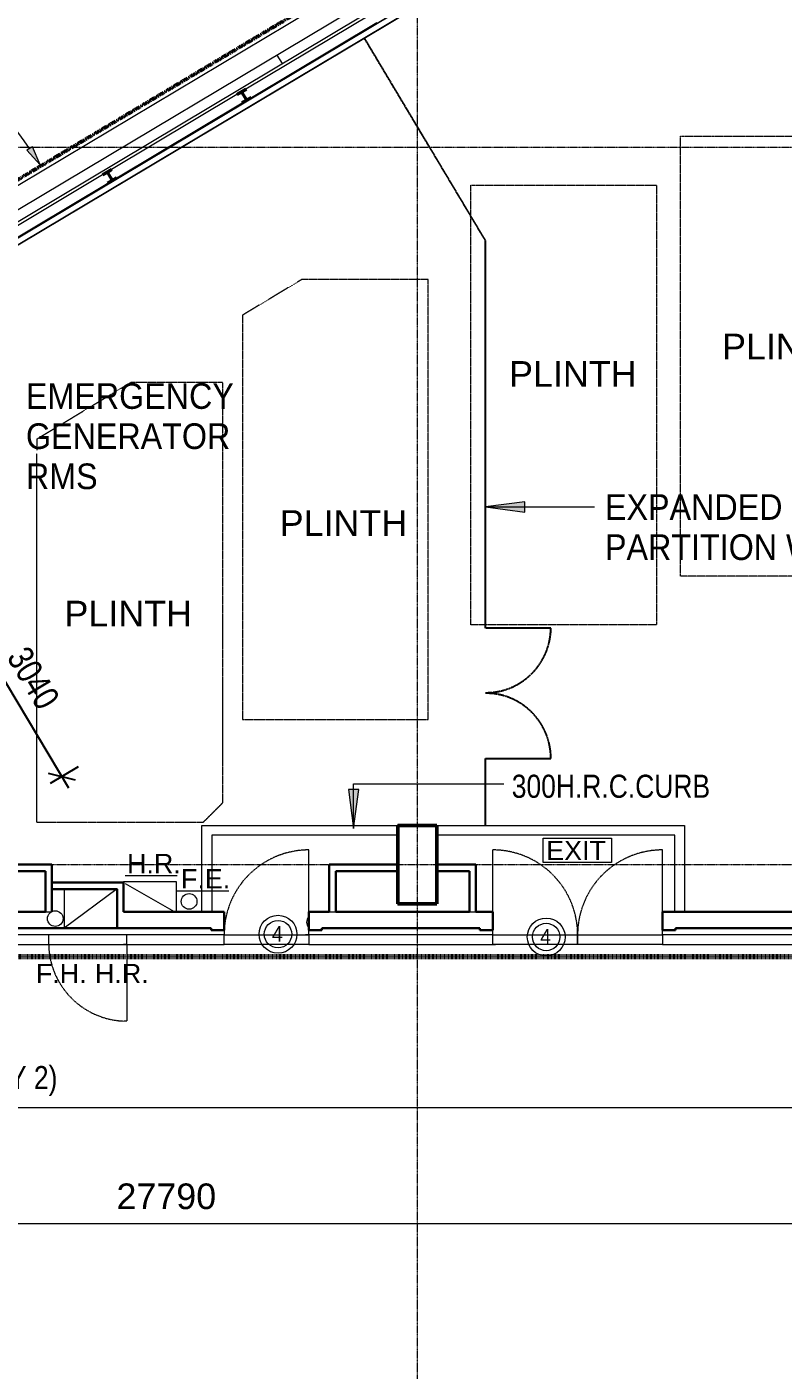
# Model space of a CAD drawing. Header units: millimetres. Extents: x -1578195 to 622687, y -255792 to 391308.
# Drawn here: x 10867 to 22461, y 144705 to 165301 of the extents above; entities that cross this region are included whole.
import ezdxf

# ---------------------------------------------------------------- set-up
doc = ezdxf.new("R2010")
doc.units = ezdxf.units.MM
for name, pattern in [('Dash dot', [14, 6, -4, 0, -4]), ('Dash_2_', [9.525, 6.35, -3.175]), ('DASHED', [0.75, 0.5, -0.25]), ('Double dash_2_', [42.8625, 15.875, -4.7625, 6.35, -4.7625, 6.35, -4.7625]), ('Grid Line', [21, 12, -3, 3, -3]), ('IMPORT-Hidden_samll_', [3, 2, -1]), ('Long Dash', [13.5, 9, -4.5])]:
    doc.linetypes.add(name, pattern=pattern)
for name, color, linetype, lineweight in [('0-1', 7, 'Continuous', 5), ('0-3', 7, 'Double dash_2_', 50), ('A-325-M_DOOR', 31, 'Continuous', 5), ('A-325-M_DOOR_PANEL', 31, 'Continuous', 5), ('A-325-MH_DOOR', 31, 'Long Dash', 5), ('A-770-ME_FFE_SA', 91, 'Continuous', 5), ('A-ANNO-DIMS', 7, 'Continuous', 9), ('A-ANNO-NOTE', 7, 'Continuous', 5), ('A-ANNO-NOTE-1', 7, 'Continuous', 20), ('A-DETL', 102, 'Continuous', 5), ('A-DETL-3', 102, 'Dash dot', 70), ('A-DOOR', 7, 'Continuous', 5), ('A-DOOR-1', 7, 'Continuous', 9), ('A-DOOR-HDLN', 7, 'Long Dash', 5), ('A-FLOR', 7, 'Continuous', 18), ('A-GENM', 7, 'Continuous', 5), ('A-GENM-1', 7, 'Continuous', 18), ('A-GLAZ-CURT', 7, 'Continuous', 5), ('A-GLAZ-CURT-2', 7, 'Continuous', 9), ('A-WALL-3', 7, 'Continuous', 13), ('A-WALL-7', 7, 'Continuous', 5), ('C-PROP-LINE-1', 7, 'Double dash_2_', 50), ('G-ANNO-TEXT', 7, 'Continuous', 5), ('I-WALL-5', 7, 'Continuous', 30), ('I-WALL-6', 7, 'Continuous', 18), ('OAP280_C', 210, 'Continuous', 50), ('Q-SPCQ', 7, 'Continuous', 5), ('S-COLS-3', 7, 'Continuous', 35), ('S-COLS-8', 7, 'Continuous', 30), ('S-COLS-9', 7, 'Continuous', 5), ('S-GRID-1', 7, 'Grid Line', 5), ('UNDERLINE', 10, 'Continuous', 35)]:
    doc.layers.add(name, color=color, linetype=linetype, lineweight=lineweight)
doc.layers.add('A-GBPc-201', color=201, linetype='DASHED')
doc.layers.add('E-EQMT', color=7, linetype='IMPORT-Hidden_samll_', lineweight=5, true_color=0x656565)
doc.styles.add('Arial', font='arial.ttf', dxfattribs={"height": 393.413174})
doc.styles.add('Arial Narrow', font='ARIALN.TTF', dxfattribs={"height": 353.981763})
doc.styles.add('Arial_1', font='arial.ttf', dxfattribs={"height": 1.475299})
doc.styles.add('Arial_11', font='arial.ttf', dxfattribs={"width": 0.8, "height": 12.5})
doc.styles.add('Arial_5', font='arial.ttf', dxfattribs={"height": 1.081886})
doc.styles.add('Arial_7', font='arial.ttf', dxfattribs={"width": 0.9, "height": 393.413174})
doc.dimstyles.new('Diagonal_-_2_0mm_Arial', dxfattribs={"dimscale": 304.8, "dimtxt": 500, "dimasz": 0.984252, "dimexe": 0.984252, "dimexo": 0.984252, "dimgap": 0.656168, "dimtad": 1, "dimdec": 0, "dimrnd": 5, "dimzin": 0, "dimdsep": 46, "dimtxsty": 'Arial_11', "dimblk1": 'OBLIQUE', "dimblk2": 'OBLIQUE', "dimsah": 1, "dimcen": 0.09, "dimdle": 0.656168, "dimadec": 0, "dimazin": 0, "dimtfac": 1, "dimtdec": 4, "dimtix": 1, "dimtmove": 0, "dimatfit": 3, "dimfxl": 1, "dimtvp": 1, "dimtolj": 1, "dimtzin": 0, "dimarcsym": 2})

# ---------------------------------------------------------------- blocks, each defined once
blk = doc.blocks.new('ARC_ANN_EXIT - ARC_ANN_EXIT-878429-B1_F PLAN _2 OF 2_')
at = {"layer": 'A-ANNO-NOTE'}
for p, q in [((-2.12, 0), (-2.12, 1.86)), ((-2.12, 1.86), (3.13, 1.86)), ((3.13, 1.86), (3.13, 0)), ((3.13, 0), (-2.12, 0))]:
    blk.add_line(p, q, dxfattribs=at)
at = {"layer": 'A-ANNO-NOTE', "insert": (0.41, 1.66), "char_height": 1.475, "width": 5.454, "attachment_point": 2, "line_spacing_factor": 0.938532, "style": 'Arial_1'}
blk.add_mtext('EXIT', dxfattribs=at)
blk = doc.blocks.new('DCW_15b - ARC_Single Steel Door-35478772-B1_F PLAN _2 OF 2_')
at = {"layer": 'A-DOOR'}
for p, q in [((-650, 150), (-600, 150)), ((-650, 0), (-600, 0))]:
    blk.add_line(p, q, dxfattribs=at)
at = {"layer": 'A-DOOR-1'}
for p, q in [((-650, 150), (650, 150)), ((650, 0), (-650, 0))]:
    blk.add_line(p, q, dxfattribs=at)
at = {"layer": 'A-DOOR-HDLN'}
blk.add_line((-650, 0), (-650, -1300), dxfattribs=at)
blk.add_arc((-650, 0), 1300, 270, 0, dxfattribs=at)
blk = doc.blocks.new('DCW_16c - ARC_Steel_Dbl_Door-35478774-B1_F PLAN _2 OF 2_')
at = {"layer": 'A-DOOR'}
for p, q in [((-1300, 150), (-1261, 150)), ((1300, 150), (1261, 150))]:
    blk.add_line(p, q, dxfattribs=at)
at = {"layer": 'A-DOOR-1'}
for p, q in [((-1300, 150), (0, 150)), ((0, 0), (-1300, 0)), ((0, 150), (0, 0)), ((0, 0), (0, 150)), ((0, 150), (1300, 150)), ((1300, 0), (0, 0))]:
    blk.add_line(p, q, dxfattribs=at)
at = {"layer": 'A-DOOR-HDLN'}
for p, q in [((-1300, 13), (-1300, -1300)), ((1300, 13), (1300, -1300))]:
    blk.add_line(p, q, dxfattribs=at)
for centre, start, end in [((-1300, 0), 270, 360), ((1300, 0), 180, 270)]:
    blk.add_arc(centre, 1300, start, end, dxfattribs=at)
blk = doc.blocks.new('UC-Universal Column-Column - 162x162x37UC-V68-B1_F PLAN _2 OF 2_')
at = {"layer": 'S-COLS-8'}
for p, q in [((81, 81), (-81, 81)), ((-81, 81), (-81, 69.5)), ((-81, 69.5), (-11.6, 69.5)), ((-4, 61.9), (-4, -61.9)), ((4, -61.9), (4, 61.9)), ((11.6, 69.5), (81, 69.5)), ((81, 69.5), (81, 81)), ((-11.6, -69.5), (-81, -69.5)), ((-81, -69.5), (-81, -81)), ((-81, -81), (81, -81)), ((81, -69.5), (11.6, -69.5)), ((81, -81), (81, -69.5))]:
    blk.add_line(p, q, dxfattribs=at)
for centre, start, end in [((-11.6, 61.9), 0, 90), ((11.6, 61.9), 90, 180), ((-11.6, -61.9), 270, 0), ((11.6, -61.9), 180, 270)]:
    blk.add_arc(centre, 7.6, start, end, dxfattribs=at)
blk = doc.blocks.new('UC-Universal Column-Column - 162x162x37UC-V69-B1_F PLAN _2 OF 2_')
at = {"layer": 'S-COLS-9'}
h = blk.add_hatch(dxfattribs=at)
h.set_pattern_fill('FP_20', color=256, style=0, pattern_type=2)
h.set_pattern_definition([(14.141, (-94031.8, -133707), (-173.7525, 689.6488), []), (14.141, (-93640.95, -133052.9), (-173.7525, 689.6488), [])])
h.paths.add_polyline_path([(-81, -81), (81, -81), (81, -69), (6, -67), (4, -62), (6, 67), (12, 70), (81, 70), (81, 81), (-81, 81), (-81, 70), (-6, 67), (-4, 62), (-6, -67), (-12, -69), (-81, -69)], flags=0)
at = {"layer": 'S-COLS-8'}
for p, q in [((81, 81), (-81, 81)), ((-81, 81), (-81, 70)), ((-81, 70), (-12, 70)), ((-4, 62), (-4, -62)), ((4, -62), (4, 62)), ((12, 70), (81, 70)), ((81, 70), (81, 81)), ((-12, -69), (-81, -69)), ((-81, -69), (-81, -81)), ((-81, -81), (81, -81)), ((81, -69), (12, -69)), ((81, -81), (81, -69))]:
    blk.add_line(p, q, dxfattribs=at)
for centre, start, end in [((-12, 62), 0, 90), ((12, 62), 90, 180), ((-12, -62), 270, 0), ((12, -62), 180, 270)]:
    blk.add_arc(centre, 7.6, start, end, dxfattribs=at)
blk = doc.blocks.new('P01V-Louvre - P01V-Louvre-35719176-B1_F PLAN _2 OF 2_')
at = {"layer": 'A-GENM'}
for p, q in [((-6693, -5), (6693, -5)), ((-6693, -95), (6693, -95)), ((-6643, -100), (6643, -100))]:
    blk.add_line(p, q, dxfattribs=at)
at = {"layer": 'A-GENM-1'}
for p, q in [((-4883, 0), (-6549, 0)), ((-2483, 0), (-4721, 0)), ((-84, 0), (-2321, 0)), ((2316, 0), (78, 0)), ((4716, 0), (2478, 0)), ((6643, 0), (4878, 0)), ((6643, -8), (6643, 0)), ((6693, 0), (6643, 0)), ((6643, 0), (6643, -100)), ((6693, -100), (6693, 0)), ((-6693, 0), (-6693, -100)), ((-6693, -100), (-6643, -100)), ((-6643, 0), (-6643, -8)), ((-6643, -100), (-6643, 0)), ((-6643, -8), (6643, -8)), ((6643, -100), (6693, -100))]:
    blk.add_line(p, q, dxfattribs=at)
blk = doc.blocks.new('Family - ___-3197506-B1_F PLAN _2 OF 2_')
at = {"layer": 'C-PROP-LINE-1'}
blk.add_line((27564, 173018), (-9024, 151156), dxfattribs=at)
blk = doc.blocks.new('_Oblique')
at = {"color": 0, "linetype": 'ByBlock', "lineweight": -2}
blk.add_line((-0.5, -0.5), (0.5, 0.5), dxfattribs=at)
blk = doc.blocks.new('*D270')
at = {"layer": 'A-ANNO-DIMS', "color": 0, "lineweight": -2, "transparency": 16777216}
for p, q in [((21566, 168549), (21995, 168805)), ((21635, 168823), (25195, 162865)), ((24921, 162934), (25350, 163191))]:
    blk.add_line(p, q, dxfattribs=at)
at = {"layer": 'Defpoints', "color": 0, "transparency": 16777216}
for p in [(21308, 168395), (25092, 163037), (24663, 162781)]:
    blk.add_point(p, dxfattribs=at)
at = {"layer": 'A-ANNO-DIMS', "color": 0, "lineweight": -2, "transparency": 16777216, "xscale": 299.9999999999999, "yscale": 299.9999999999999, "zscale": 299.9999999999999}
for p, rotation in [((21737, 168652), 120.8588541989137), ((25092, 163037), 300.8588541989137)]:
    blk.add_blockref('_Oblique', p, dxfattribs=dict(at, rotation=rotation))
at = {"layer": 'A-ANNO-DIMS', "color": 0, "transparency": 16777216, "insert": (23759, 166050), "char_height": 12.5, "attachment_point": 5, "rotation": 300.8589, "style": 'Arial_11'}
blk.add_mtext('\\A1;{\\H31.473x;6540}', dxfattribs=at)
blk = doc.blocks.new('*D275')
at = {"layer": 'A-ANNO-DIMS', "color": 0, "lineweight": -2, "transparency": 16777216}
for p, q in [((9672, 156312), (10101, 156569)), ((9741, 156586), (11505, 153635)), ((11230, 153704), (11660, 153961))]:
    blk.add_line(p, q, dxfattribs=at)
at = {"layer": 'Defpoints', "color": 0, "transparency": 16777216}
for p in [(9415, 156158), (11402, 153807), (10973, 153550)]:
    blk.add_point(p, dxfattribs=at)
at = {"layer": 'A-ANNO-DIMS', "color": 0, "lineweight": -2, "transparency": 16777216, "xscale": 299.9999999999999, "yscale": 299.9999999999999, "zscale": 299.9999999999999}
for p, rotation in [((9844, 156415), 120.8588541989193), ((11402, 153807), 300.8588541989193)]:
    blk.add_blockref('_Oblique', p, dxfattribs=dict(at, rotation=rotation))
at = {"layer": 'A-ANNO-DIMS', "color": 0, "transparency": 16777216, "insert": (10967, 155316), "char_height": 12.5, "attachment_point": 5, "rotation": 300.8589, "style": 'Arial_11'}
blk.add_mtext('\\A1;{\\H31.473x;3040}', dxfattribs=at)
blk = doc.blocks.new('ARC_ANN_FIRE-RATING_four-240240')
at = {"layer": 'A-ANNO-NOTE'}
for radius in [290, 210]:
    blk.add_circle((72082, 123802), radius, dxfattribs=at)
at = {"layer": 'A-ANNO-NOTE', "insert": (72072, 123926), "char_height": 236, "width": 218.88, "attachment_point": 2, "line_spacing_factor": 0.938532, "style": 'Arial_7'}
blk.add_mtext('4', dxfattribs=at)
blk = doc.blocks.new('APF_05 _HR_ - APF_05c-50387233-1994 - F')
at = {"layer": 'A-325-M_DOOR'}
blk.add_line((-600, 150), (-550, 150), dxfattribs=at)
at = {"layer": 'A-325-M_DOOR', "lineweight": 13}
for p, q in [((600, 150), (-600, 150)), ((-600, 150), (-600, 0)), ((-600, 0), (600, 0)), ((600, 0), (600, 150))]:
    blk.add_line(p, q, dxfattribs=at)
at = {"layer": 'A-325-M_DOOR_PANEL'}
blk.add_line((-600, 0), (-550, 0), dxfattribs=at)
at = {"layer": 'A-325-MH_DOOR'}
for p, q in [((-600, 1324), (-550, 1324)), ((-600, 150), (-600, 1324))]:
    blk.add_line(p, q, dxfattribs=at)
blk.add_arc((-599, 126), 1199, 1.163, 87.6566, dxfattribs=at)
blk = doc.blocks.new('ARC_ANN_HR_HOSE-REEL - ARC_ANN_HR_HOSE-REEL-881492-B1_F PLAN _2 OF 2_')
at = {"layer": 'A-ANNO-NOTE-1'}
blk.add_line((-1.8, 0), (2.19, 0), dxfattribs=at)
at = {"layer": 'A-ANNO-NOTE', "insert": (0.41, 1.66), "char_height": 1.475, "width": 4.896, "attachment_point": 2, "line_spacing_factor": 0.938532, "style": 'Arial_1'}
blk.add_mtext('H.R.', dxfattribs=at)
blk = doc.blocks.new('ARC_TFP_FS_HR_DISPLAY - ARC_TFP_FS_HR_750x400-V85-B1_F PLAN _2 OF 2_')
at = {"layer": 'Q-SPCQ'}
for p, q in [((405, 460), (-405, 460)), ((-405, 460), (-405, 0)), ((-375, 460), (375, 30)), ((405, 0), (405, 460))]:
    blk.add_line(p, q, dxfattribs=at)
blk = doc.blocks.new('TRA')
at = {"layer": 'A-FLOR'}
blk.add_line((-561747, 148731), (-495613, 148731), dxfattribs=at)

msp = doc.modelspace()

# ---------------------------------------------------------------- hatches: boundary and pattern name
at = {"layer": 'A-ANNO-DIMS'}
msp.add_hatch(color=256, dxfattribs=at).paths.add_polyline_path([(11071.3, 163184.3), (10951.7, 163464), (10867.5, 163410.1)], flags=0)
at = {"layer": 'G-ANNO-TEXT'}
for points in [[(17900.5, 157941.3), (18500.5, 157862.3), (18500.5, 158020.3)], [(15874.9, 153007.8), (15953.9, 153607.8), (15795.9, 153607.8)]]:
    msp.add_hatch(color=256, dxfattribs=at).paths.add_polyline_path(points, flags=0)

# ---------------------------------------------------------------- linework, layer by layer
at = {"layer": '0-1'}
for p, q in [((12061.2, 152081.1), (11251.2, 152081.1)), ((13161.2, 152191.1), (12351.2, 152191.1))]:
    msp.add_line(p, q, dxfattribs=at)
at = {"layer": 'A-770-ME_FFE_SA'}
for p, q in [((11254, 152082.6), (12254, 152082.6)), ((11440.9, 152082.6), (11440.9, 151481.1)), ((12251.2, 152082.6), (12251.2, 151582.5))]:
    msp.add_line(p, q, dxfattribs=at)
msp.add_lwpolyline([(12254, 152082.6), (11440.9, 151481.1)], dxfattribs=at)
at = {"layer": 'A-ANNO-DIMS'}
for p, q in [((10951.7, 163464), (10867.5, 163410.1)), ((10867.5, 163410.1), (11071.3, 163184.3)), ((11071.3, 163184.3), (10951.7, 163464)), ((-1090.8, 146954.3), (38901.2, 146954.3))]:
    msp.add_line(p, q, dxfattribs=at)
msp.add_arc((6851.2, 160662.7), 4916, 34.35621, 86.50267, dxfattribs=at)
at = {"layer": 'A-ANNO-NOTE'}
for centre in [(13354.7, 151891.1), (11302.6, 151627.9)]:
    msp.add_circle(centre, 120, dxfattribs=at)
at = {"layer": 'A-ANNO-NOTE-1'}
msp.add_line((13165.4, 152055.3), (13963.6, 152055.3), dxfattribs=at)
at = {"layer": 'A-DETL'}
msp.add_line((6034.4, 160067.6), (28031.1, 173206.5), dxfattribs=at)
at = {"layer": 'A-DETL-3'}
msp.add_line((-9095.9, 151048.1), (124530, 151045.4), dxfattribs=at)
at = {"layer": 'A-FLOR'}
msp.add_arc((15281.1, 151571.1), 125, 136.80996, 223.18946, dxfattribs=at)
at = {"layer": 'A-GBPc-201', "linetype": 'Dash_2_'}
for p, q in [((17900.5, 162019.3), (16038.4, 165135.7)), ((17900.5, 156083.6), (17900.5, 162019.3)), ((18900, 156083.6), (17900.5, 156083.6)), ((17900.5, 153056.1), (17900.5, 154084.4)), ((17900.5, 154084.4), (18900.1, 154084.4))]:
    msp.add_line(p, q, dxfattribs=at)
for centre, start, end in [((17900.5, 156091.6), 270, 359.53904), ((17900.5, 154084.4), 360, 90)]:
    msp.add_arc(centre, 999.6, start, end, dxfattribs=at)
at = {"layer": 'A-GLAZ-CURT'}
for p, q in [((27101.2, 151381), (20610.3, 151381.1)), ((20610.3, 151381.1), (20610.3, 151231.1)), ((20610.3, 151231.1), (27101.2, 151231))]:
    msp.add_line(p, q, dxfattribs=at)
at = {"layer": 'A-GLAZ-CURT-2'}
for p, q in [((22378.3, 169453.4), (8778.5, 161327.3)), ((8855.4, 161198.5), (22455.3, 169324.6)), ((14701.6, 164866.5), (14778.6, 164737.7)), ((13890.3, 151381.1), (9581.2, 151381.1)), ((9581.2, 151231.1), (13890.3, 151231.1)), ((13890.3, 151231.1), (13890.3, 151381.1)), ((18010.3, 151381.1), (15190.3, 151381.1)), ((15190.3, 151381.1), (15190.3, 151231.1)), ((15190.3, 151231.1), (18010.3, 151231.1)), ((18010.3, 151231.1), (18010.3, 151381.1))]:
    msp.add_line(p, q, dxfattribs=at)
at = {"layer": 'A-WALL-3'}
for p, q in [((14226.3, 164351.7), (16148.1, 165500)), ((12166, 163120.7), (14087.9, 164269)), ((10106.5, 161890.1), (12027.6, 163038))]:
    msp.add_line(p, q, dxfattribs=at)
at = {"layer": 'A-WALL-7'}
for p, q in [((11151.2, 151731.1), (11251.2, 151731.1)), ((15501.2, 151731.1), (15601.2, 151731.1)), ((17651.2, 151731.1), (17751.2, 151731.1))]:
    msp.add_line(p, q, dxfattribs=at)
at = {"layer": 'E-EQMT'}
for p, q in [((11021.1, 158982.7), (12461.5, 159850)), ((13871.1, 159850), (12461.5, 159850)), ((13871.1, 153405), (13871.1, 159850)), ((11021.1, 158982.7), (11021.1, 158810.7)), ((11021.1, 153130), (11021.1, 158760.7)), ((11021.2, 153105.7), (11021.1, 158760.7, 0)), ((13571.1, 153105), (13871.1, 153405)), ((11021.2, 153105.7), (13571.1, 153105))]:
    msp.add_line(p, q, dxfattribs=at)
for points in [[(23736.1, 163406.1), (23736.1, 156880.4), (20886.1, 156880.4), (20886.1, 163625.4), (23530.1, 163625.4), (23736.1, 163406.1)], [(17671.1, 156130.4), (17671.1, 162875.4), (20521.1, 162875.4), (20521.1, 156130.4)], [(17021.1, 161425.4), (15077.8, 161425.4), (14171.1, 160879.5), (14171.1, 154680.4), (17021.1, 154680.4), (17021.1, 161425.4)], [(20521.1, 156130.4), (17671.1, 156130.4)]]:
    msp.add_lwpolyline(points, dxfattribs=at)
at = {"layer": 'E-EQMT', "ltscale": 50}
msp.add_lwpolyline([(11071.1, 153105), (13571.1, 153105), (13871.1, 153405), (13871.1, 156241.4)], dxfattribs=at)
at = {"layer": 'G-ANNO-TEXT'}
for p, q in [((18500.5, 158020.3), (17900.5, 157941.3)), ((18500.5, 157862.3), (18500.5, 158020.3)), ((17900.5, 157941.3), (18500.5, 157862.3)), ((17900.5, 157941.3), (19570, 157941.3)), ((15874.9, 153697), (18177.1, 153697)), ((15874.9, 153007.8), (15874.9, 153697)), ((15953.9, 153607.8), (15795.9, 153607.8)), ((15795.9, 153607.8), (15874.9, 153007.8)), ((15874.9, 153007.8), (15953.9, 153607.8))]:
    msp.add_line(p, q, dxfattribs=at)
at = {"layer": 'I-WALL-5'}
for p, q in [((11251.2, 152456.1), (10201.2, 152456.1)), ((11251.2, 151731.1), (11251.2, 152456.1)), ((15501.2, 152456.1), (15501.2, 151731.1)), ((16551.2, 152456.1), (15501.2, 152456.1)), ((16551.2, 152356.1), (16551.2, 152456.1)), ((17751.2, 152456.1), (17151.2, 152456.1)), ((17151.2, 152456.1), (17151.2, 152356.1)), ((17751.2, 151731.1), (17751.2, 152456.1)), ((10201.2, 152356.1), (11151.2, 152356.1)), ((11151.2, 152356.1), (11151.2, 151731.1)), ((15601.2, 151731.1), (15601.2, 152356.1)), ((15601.2, 152356.1), (16551.2, 152356.1)), ((17151.2, 152356.1), (17651.2, 152356.1)), ((17651.2, 152356.1), (17651.2, 151731.1)), ((12351.2, 152181.1), (11251.2, 152181.1)), ((11251.2, 152081.1), (12251.2, 152081.1)), ((12251.2, 152081.1), (12251.2, 151481.1)), ((12351.2, 151731.1), (12351.2, 152181.1)), ((11151.2, 151731.1), (10201.2, 151731.1)), ((13690.3, 151731.1), (12351.2, 151731.1)), ((13890.3, 151731.1), (13690.3, 151731.1)), ((13890.3, 151451.1), (13890.3, 151731.1)), ((15501.2, 151731.1), (15190.3, 151731.1)), ((15190.3, 151731.1), (15190.3, 151451.1)), ((17651.2, 151731.1), (15601.2, 151731.1)), ((18010.3, 151731.1), (17751.2, 151731.1)), ((18010.3, 151451.1), (18010.3, 151731.1)), ((24801.2, 151731), (20610.3, 151731.1)), ((20610.3, 151731.1), (20610.3, 151451.1)), ((10201.2, 151481.1), (13690.3, 151481.1)), ((13690.3, 151481.1), (13690.3, 151451.1)), ((13690.3, 151451.1), (13890.3, 151451.1)), ((15190.3, 151451.1), (15390.3, 151451.1)), ((15390.3, 151451.1), (15390.3, 151481.1)), ((15390.3, 151481.1), (17810.3, 151481.1)), ((17810.3, 151481.1), (17810.3, 151451.1)), ((17810.3, 151451.1), (18010.3, 151451.1)), ((20610.3, 151451.1), (20810.3, 151451.1)), ((20810.3, 151451.1), (20810.3, 151481.1)), ((20810.3, 151481.1), (27301.4, 151481.1))]:
    msp.add_line(p, q, dxfattribs=at)
at = {"layer": 'I-WALL-6'}
for p, q in [((13551.2, 153056.1), (16551.2, 153056.1)), ((13551.2, 151731.1), (13551.2, 153056.1)), ((17151.2, 153056.1), (20951.2, 153056.1)), ((20951.2, 153056.1), (20951.2, 151731.1)), ((16551.2, 152906.1), (13701.2, 152906.1)), ((13701.2, 152906.1), (13701.2, 151731.1)), ((20801.2, 152906.1), (17151.2, 152906.1)), ((20801.2, 151731.1), (20801.2, 152906.1))]:
    msp.add_line(p, q, dxfattribs=at)
at = {"layer": 'OAP280_C'}
for p, q in [((17154, 153056), (16554, 153056)), ((16554, 153056), (16554, 151856)), ((17154, 151856), (17154, 153056)), ((16554, 151856), (17154, 151856))]:
    msp.add_line(p, q, dxfattribs=at)
at = {"layer": 'S-COLS-3'}
for p, q in [((17151.2, 153056.1), (16551.2, 153056.1)), ((16551.2, 153056.1), (16551.2, 151856.1)), ((17151.2, 151856.1), (17151.2, 153056.1)), ((16551.2, 151856.1), (17151.2, 151856.1))]:
    msp.add_line(p, q, dxfattribs=at)
at = {"layer": 'S-GRID-1'}
for p, q in [((16851.5, 210672.6), (16851, 124617)), ((-10508.1, 163456.2), (128177.4, 163455.5)), ((-10508.2, 152456.2), (128177.4, 152455.5))]:
    msp.add_line(p, q, dxfattribs=at)

# ---------------------------------------------------------------- block references
at = {"layer": '0-1'}
for name, p, rotation in [('P01V-Louvre - P01V-Louvre-35719176-B1_F PLAN _2 OF 2_', (12181.8, 162942), 30.8588831670607), ('UC-Universal Column-Column - 162x162x37UC-V68-B1_F PLAN _2 OF 2_', (14198.5, 164240.8), 30.85888317200792), ('UC-Universal Column-Column - 162x162x37UC-V69-B1_F PLAN _2 OF 2_', (12138.3, 163009.8), 30.85888317200792), ('DCW_15b - ARC_Single Steel Door-35478772-B1_F PLAN _2 OF 2_', (14540.3, 151381.1), 179.9997000009), ('DCW_16c - ARC_Steel_Dbl_Door-35478774-B1_F PLAN _2 OF 2_', (19310.3, 151381.1), 179.9997000009), ('ARC_TFP_FS_HR_DISPLAY - ARC_TFP_FS_HR_750x400-V85-B1_F PLAN _2 OF 2_', (12756.2, 152191.1), 179.9997000009)]:
    msp.add_blockref(name, p, dxfattribs=dict(at, rotation=rotation))
at = {"layer": '0-3', "rotation": 359.9997000009001}
msp.add_blockref('Family - ___-3197506-B1_F PLAN _2 OF 2_', (0, 0), dxfattribs=at)
at = {"layer": 'A-325-M_DOOR', "rotation": 180}
msp.add_blockref('APF_05 _HR_ - APF_05c-50387233-1994 - F', (11801.2, 151381.1), dxfattribs=at)
at = {"layer": 'A-ANNO-NOTE', "xscale": 200, "yscale": 200, "zscale": 200}
for name, p in [('ARC_ANN_EXIT - ARC_ANN_EXIT-878429-B1_F PLAN _2 OF 2_', (19204.4, 152487.8)), ('ARC_ANN_HR_HOSE-REEL - ARC_ANN_HR_HOSE-REEL-881492-B1_F PLAN _2 OF 2_', (12733.1, 152287.6))]:
    msp.add_blockref(name, p, dxfattribs=at)
at = {"layer": 'UNDERLINE'}
for name, p in [('TRA', (564819.1, 0)), ('ARC_ANN_FIRE-RATING_four-240240', (-57364.7, 27586.4)), ('ARC_ANN_FIRE-RATING_four-240240', (-53253.4, 27544.3))]:
    msp.add_blockref(name, p, dxfattribs=at)

# ---------------------------------------------------------------- texts
at = {"layer": 'A-ANNO-DIMS', "insert": (13005.2, 147567), "char_height": 393.41, "width": 1824, "attachment_point": 2, "line_spacing_factor": 0.938532, "style": 'Arial'}
msp.add_mtext('27790', dxfattribs=at)
at = {"layer": 'A-ANNO-NOTE', "char_height": 295.06, "attachment_point": 2, "line_spacing_factor": 0.938532, "style": 'Arial_1'}
for s, insert, width in [('F.E.', (13607.4, 152387.8), 900), ('F.H.', (11394.2, 150934), 979.2), ('H.R.', (12323.3, 150933.5), 979.2)]:
    msp.add_mtext(s, dxfattribs=dict(at, insert=insert, width=width))
at = {"layer": 'G-ANNO-TEXT', "attachment_point": 1}
for s, insert, char_height, width, line_spacing_factor, style in [('PLINTH', (21524.8, 160596.6), 393.41, 2923.2, 0.938532, 'Arial_5'), ('PLINTH', (18259.7, 160176.3), 393.41, 2923.2, 0.938532, 'Arial_5'), ('EMERGENCY GENERATOR RMS', (10853.1, 159837.7), 393.413, 2822.4, 0.938532, 'Arial_7'), ('EXPANDED METAL MESH PARTITION WITH GATE', (19730.2, 158135.9), 393.413, 6647.204, 0.938532, 'Arial_7'), ('PLINTH', (14743.4, 157890.6), 393.41, 2923.2, 0.938532, 'Arial_5'), ('PLINTH', (11444.3, 156501.7), 393.41, 2923.2, 0.938532, 'Arial_5'), ('300H.R.C.CURB', (18300.5, 153834.4), 353.982, 3628.657, 0.968573, 'Arial Narrow'), ('DELUGE SPRINKLER\\PCONTROL VALVE (DAY 2)', (6379.2, 149939.3), 353.982, 6311.272, 0.968573, 'Arial Narrow')]:
    msp.add_mtext(s, dxfattribs=dict(at, insert=insert, char_height=char_height, width=width, line_spacing_factor=line_spacing_factor, style=style))

# ---------------------------------------------------------------- dimensions: what is measured, and where the dimension line sits
at = {"layer": 'A-ANNO-DIMS'}
for base, p1, p2, picture, middle in [((25092.2, 163037), (21308.2, 168395.1), (24663, 162780.6), '*D270', (23759, 166049.9)), ((11402.1, 153806.8), (9414.6, 156158.3), (10972.9, 153550.4), '*D275', (10967.2, 155316.5))]:
    dim = msp.add_linear_dim(base=base, p1=p1, p2=p2, angle=300.85885, text='{\\H31.473x;<>}', dimstyle='Diagonal_-_2_0mm_Arial', override={"dimpost": '<>', "dimtmove": 1, "dimarcsym": 2}, dxfattribs=at)
    dim.commit()
    dim.dimension.update_dxf_attribs({"geometry": picture, "text_midpoint": middle})

doc.saveas('drawing.dxf')
